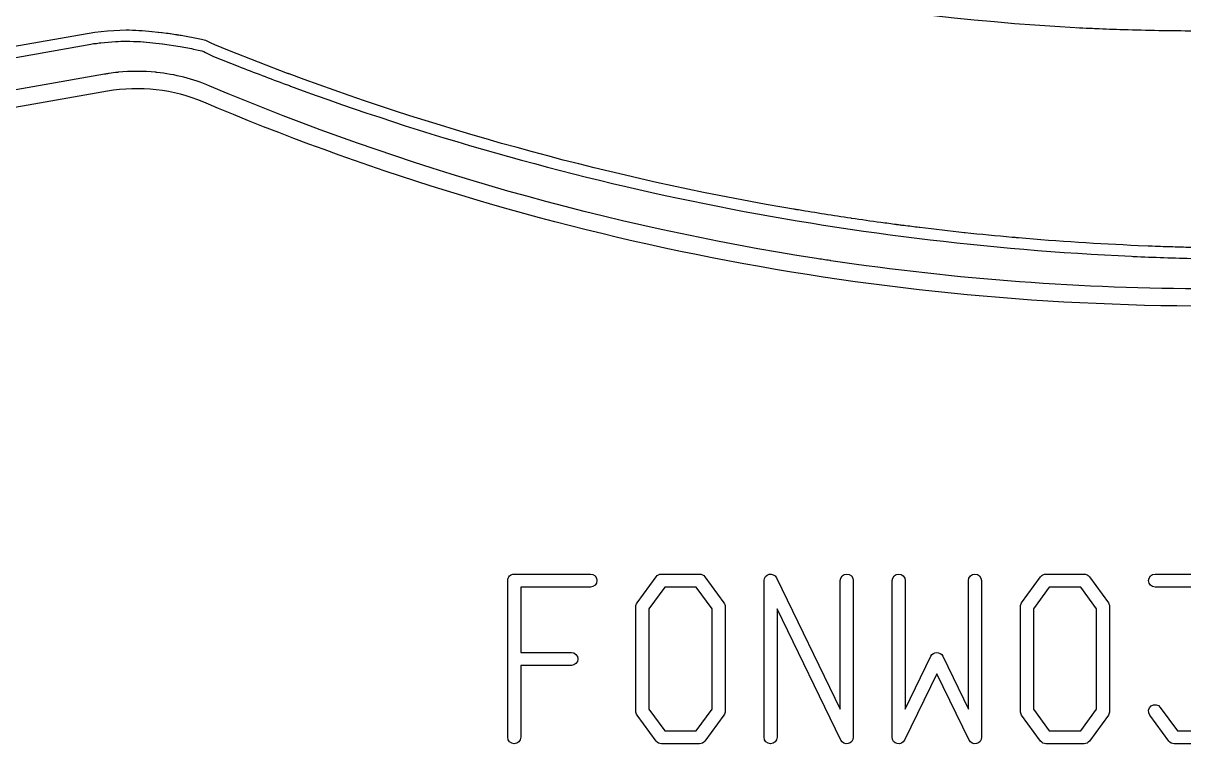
# Model space of a CAD drawing. Extents: x 3103 to 3424, y -52 to 175.
# Drawn here: x 3153.96 to 3167.54, y 25.87 to 34.3 of the extents above; entities that cross this region are included whole.
import ezdxf

# ---------------------------------------------------------------- set-up
doc = ezdxf.new("R2010")
doc.units = 0
doc.layers.add('gbr-dxf_layer0', color=7, linetype='Continuous')
doc.layers.add('gbr-outline-dxf_layer1', color=2, linetype='Continuous')

msp = doc.modelspace()

# ---------------------------------------------------------------- linework, layer by layer
at = {"layer": 'gbr-dxf_layer0', "linetype": 'Continuous'}
for points in [[(3136.914, 33.003), (3138.598, 33.226, -0.128328), (3138.604, 33.226), (3138.767, 33.163, -0.191254), (3138.774, 33.156, 0.941714), (3139.337, 33.394), (3139.316, 33.566, -0.159747), (3139.318, 33.574), (3139.414, 33.749, -0.2312), (3139.423, 33.756), (3145.265, 34.787), (3145.489, 35.107, -0.202169), (3145.498, 35.113), (3154.591, 36.714, -0.014391), (3154.927, 36.754, -0.010457), (3155.077, 36.76), (3155.17, 36.761, -0.033478), (3155.868, 36.714, -0.090774), (3155.877, 36.712, -0.065792), (3157.197, 36.351, 0.013539), (3158.557, 35.818), (3158.868, 35.708, 0.070272), (3166.272, 34.255)], [(3166.279, 34.255, -0.058322), (3166.284, 34.254, 0.001461), (3166.44, 34.246), (3166.448, 34.246, -0.056244), (3166.454, 34.246, 0.000838), (3166.541, 34.242), (3166.55, 34.242, -0.055462), (3166.555, 34.241, 0.002971), (3166.875, 34.229), (3166.887, 34.229, -0.052127), (3166.892, 34.229, 0.007617), (3167.714, 34.216)], [(3155.468, 34.204, 0.028314), (3155.165, 34.221), (3154.947, 34.212), (3154.801, 34.195), (3153.751, 34.011, 0.074201), (3153.662, 33.994), (3153.338, 33.938), (3153.312, 33.938), (3151.82, 33.675)], [(3154.86, 34.074, -0.093592), (3154.869, 34.076), (3155.041, 34.09, -0.012123), (3155.165, 34.093)], [(3155.17, 34.093, -0.016087), (3155.335, 34.088), (3155.367, 34.086, -0.082968), (3155.371, 34.085), (3155.588, 34.062)], [(3155.638, 34.185), (3155.588, 34.191, -0.089286), (3155.579, 34.192), (3155.547, 34.195, -0.08602), (3155.539, 34.196), (3155.473, 34.204)], [(3164.255, 31.936, -0.090883), (3164.246, 31.937), (3164.233, 31.939, -0.057553), (3164.227, 31.939, -0.053652), (3164.222, 31.941, -0.000314), (3164.192, 31.944, -0.090389), (3164.183, 31.946, -0.001433), (3164, 31.97, -0.002675), (3163.655, 32.019, -0.089082), (3163.646, 32.021, -0.004744), (3163.036, 32.117, -0.088072), (3163.027, 32.119, -0.000388), (3162.985, 32.126, -0.08882), (3162.976, 32.127, -0.000724), (3162.886, 32.143), (3162.841, 32.15, -0.045927), (3157.073, 33.71, -0.052458), (3157.068, 33.712, -0.055515), (3157.062, 33.714, -0.090341), (3157.054, 33.717), (3156.375, 33.979), (3156.203, 34.05), (3156.16, 34.071, 0.114198), (3156.03, 34.116), (3155.81, 34.159, -0.059493), (3155.804, 34.16, -0.059159), (3155.798, 34.161, 0.001597), (3155.772, 34.165, -0.088704), (3155.763, 34.167, 0.004516), (3155.686, 34.178, -0.089923), (3155.677, 34.18, 0.002097), (3155.642, 34.184)], [(3153.766, 33.883), (3154.755, 34.057, -0.090152), (3154.817, 34.068)], [(3154.819, 34.068), (3154.85, 34.074, -0.071671), (3154.857, 34.074)], [(3155.591, 34.061), (3155.799, 34.031, -0.010576), (3155.975, 33.997), (3156.009, 33.989, -0.127725), (3156.094, 33.962), (3156.19, 33.916), (3156.477, 33.801, 0.004621), (3157.041, 33.586, -0.076413), (3157.092, 33.567, 0.077159), (3166.933, 31.575), (3166.952, 31.574, 0.005514), (3167.673, 31.549)], [(3168.708, 31.194), (3167.842, 31.194, -0.037064), (3163.413, 31.523, -0.05498), (3163.408, 31.524, -0.052005), (3163.403, 31.525, -0.001336), (3163.246, 31.549, -0.061745), (3156.147, 33.568, 0.073364), (3155.524, 33.728, -0.095245), (3155.515, 33.729, 0.050245), (3155.073, 33.729, -0.09551), (3155.064, 33.728, 0.010885), (3154.969, 33.716, -0.08842), (3154.96, 33.715, 0.005592), (3154.912, 33.707), (3150.208, 32.877, -0.020248), (3150.194, 32.875), (3149.114, 32.685, -0.019383), (3149.101, 32.682), (3148.378, 32.555)], [(3174.878, 31.723), (3174.212, 31.693, -0.002744), (3173.889, 31.684, -0.049976), (3173.884, 31.684), (3173.215, 31.676), (3167.617, 31.678, -0.001545), (3167.417, 31.684), (3167.405, 31.684, -0.052722), (3167.4, 31.684, -0.001974), (3167.144, 31.693), (3167.134, 31.693, -0.05474), (3167.129, 31.694), (3167.012, 31.699, -0.010779), (3165.61, 31.79, -0.101509), (3165.6, 31.791, -0.000458), (3165.547, 31.796, -0.10003), (3165.537, 31.796, -0.004262), (3164.984, 31.85, -0.093809), (3164.975, 31.851, -0.003999), (3164.457, 31.911, -0.092726), (3164.448, 31.912, -0.001385), (3164.271, 31.934, -0.067061), (3164.264, 31.935, -0.064489), (3164.257, 31.936)], [(3162.632, 25.942), (3162.632, 27.778, -0.796906), (3162.776, 27.811), (3163.524, 26.273)], [(3163.524, 26.273), (3163.524, 27.778, -1), (3163.676, 27.778), (3163.676, 25.942, -0.796906), (3163.532, 25.909), (3162.784, 27.447)], [(3164.132, 25.942), (3164.132, 27.778, -1), (3164.284, 27.778), (3164.284, 26.273)], [(3165.024, 26.273), (3165.024, 27.778, -1), (3165.176, 27.778), (3165.176, 25.942, -0.796906), (3165.032, 25.909), (3164.654, 26.686)], [(3168.024, 27.702), (3167.208, 27.702, -1), (3167.208, 27.854), (3168.1, 27.854, -0.414239)], [(3162.784, 27.447), (3162.784, 25.942, -1), (3162.632, 25.942)], [(3164.284, 26.273), (3164.585, 26.893, -0.625713), (3164.723, 26.893), (3165.024, 26.273)], [(3164.654, 26.686), (3164.276, 25.909, -0.796918), (3164.132, 25.942)], [(3167.877, 25.866), (3167.431, 25.866, -0.240361), (3167.369, 25.898), (3167.146, 26.203, -1), (3167.269, 26.293), (3167.47, 26.019), (3167.838, 26.019)]]:
    msp.add_lwpolyline(points, format="xyb", dxfattribs=at)
for points in [[(3159.632, 25.942), (3159.632, 27.778, -0.414239), (3159.708, 27.854), (3160.6, 27.854, -1), (3160.6, 27.702), (3159.784, 27.702), (3159.784, 26.936), (3160.377, 26.936, -1), (3160.377, 26.784), (3159.784, 26.784), (3159.784, 25.942, -1)], [(3161.132, 26.249), (3161.132, 27.472, -0.159612), (3161.146, 27.517), (3161.369, 27.823, -0.240361), (3161.431, 27.854), (3161.877, 27.854, -0.240361), (3161.939, 27.823), (3162.162, 27.517, -0.159612), (3162.176, 27.472), (3162.176, 26.249, -0.159612), (3162.162, 26.203), (3161.939, 25.898, -0.240361), (3161.877, 25.866), (3161.431, 25.866, -0.240361), (3161.369, 25.898), (3161.146, 26.203, -0.159612)], [(3165.632, 26.249), (3165.632, 27.472, -0.159612), (3165.646, 27.517), (3165.869, 27.823, -0.240361), (3165.931, 27.854), (3166.377, 27.854, -0.240361), (3166.439, 27.823), (3166.662, 27.517, -0.159612), (3166.676, 27.472), (3166.676, 26.249, -0.159612), (3166.662, 26.203), (3166.439, 25.898, -0.240361), (3166.377, 25.866), (3165.931, 25.866, -0.240361), (3165.869, 25.898), (3165.646, 26.203, -0.159612)]]:
    msp.add_lwpolyline(points, format="xyb", close=True, dxfattribs=at)
for points in [[(3161.284, 26.273), (3161.47, 26.019), (3161.838, 26.019), (3162.024, 26.273), (3162.024, 27.447), (3161.838, 27.702), (3161.47, 27.702), (3161.284, 27.447)], [(3165.784, 26.273), (3165.97, 26.019), (3166.338, 26.019), (3166.524, 26.273), (3166.524, 27.447), (3166.338, 27.702), (3165.97, 27.702), (3165.784, 27.447)]]:
    msp.add_lwpolyline(points, close=True, dxfattribs=at)
at = {"layer": 'gbr-outline-dxf_layer1', "linetype": 'Continuous'}
msp.add_lwpolyline([(3134.051, 42.616, -0.414233), (3134.862, 43.775), (3152.732, 46.926, -0.145892), (3161.303, 45.934, 0.101585), (3167.843, 44.591), (3173.342, 44.591, 0.152268), (3182.776, 47.532, -0.152268), (3191.357, 50.208), (3216.227, 50.208, -0.414215), (3217.227, 49.208), (3217.227, 37.608, -0.414215), (3216.227, 36.608), (3191.513, 36.608, 0.151039), (3190.384, 36.259, -0.151026), (3173.342, 30.991), (3167.843, 30.991, -0.100411), (3156.074, 33.379, 0.144694), (3154.947, 33.507), (3137.224, 30.381, -0.414157), (3136.066, 31.193)], format="xyb", close=True, dxfattribs=at)

doc.saveas('drawing.dxf')
